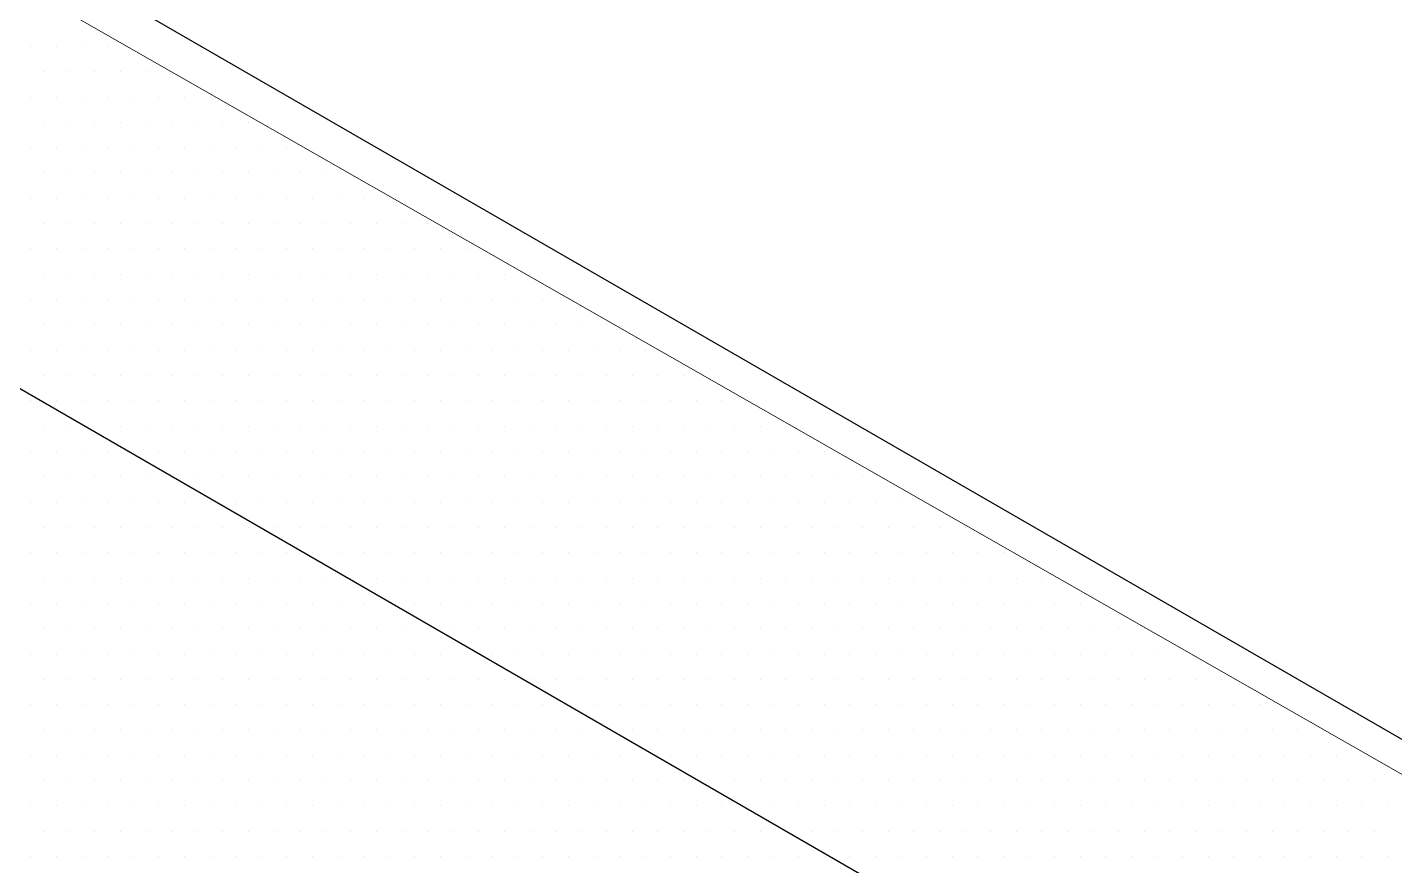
# Model space of a CAD drawing. Header units: inches. Extents: x -17.6 to 82.3, y -15.1 to 23.2.
# Drawn here: x 69.902 to 70.908, y -0.786 to -0.169 of the extents above; entities that cross this region are included whole.
import ezdxf

# ---------------------------------------------------------------- set-up
doc = ezdxf.new("R2010")
doc.units = ezdxf.units.IN
doc.header["$MEASUREMENT"] = 0
for name, color, linetype, lineweight in [('.ATI-HATCH', 7, 'Continuous', 0), ('G-ANNO-TTLB', 7, 'Continuous', 0), ('TYVEK', 7, 'Continuous', 0)]:
    doc.layers.add(name, color=color, linetype=linetype, lineweight=lineweight)

# ---------------------------------------------------------------- blocks, each defined once
blk = doc.blocks.new('Block_351')
at = {"layer": '.ATI-HATCH', "color": 8, "lineweight": 0, "true_color": 0x808080}
for p, q in [((69.9044, -0.1828), (69.9044, -0.1828)), ((69.9233, -0.1828), (69.9233, -0.1828)), ((69.9421, -0.1828), (69.9421, -0.1828)), ((69.9609, -0.1828), (69.9609, -0.1828)), ((69.9138, -0.2014), (69.9138, -0.2014)), ((69.9327, -0.2014), (69.9327, -0.2014)), ((69.9515, -0.2014), (69.9515, -0.2014)), ((69.9703, -0.2014), (69.9703, -0.2014)), ((69.9892, -0.2014), (69.9892, -0.2014)), ((69.9044, -0.2201), (69.9044, -0.2201)), ((69.9233, -0.2201), (69.9233, -0.2201)), ((69.9421, -0.2201), (69.9421, -0.2201)), ((69.9609, -0.2201), (69.9609, -0.2201)), ((69.9798, -0.2201), (69.9798, -0.2201)), ((69.9986, -0.2201), (69.9986, -0.2201)), ((70.0174, -0.2201), (70.0174, -0.2201)), ((70.0363, -0.2201), (70.0363, -0.2201)), ((69.9138, -0.2387), (69.9138, -0.2387)), ((69.9327, -0.2387), (69.9327, -0.2387)), ((69.9515, -0.2387), (69.9515, -0.2387)), ((69.9703, -0.2387), (69.9703, -0.2387)), ((69.9892, -0.2387), (69.9892, -0.2387)), ((70.008, -0.2387), (70.008, -0.2387)), ((70.0268, -0.2387), (70.0268, -0.2387)), ((70.0457, -0.2387), (70.0457, -0.2387)), ((70.0645, -0.2387), (70.0645, -0.2387)), ((69.9044, -0.2573), (69.9044, -0.2573)), ((69.9233, -0.2573), (69.9233, -0.2573)), ((69.9421, -0.2573), (69.9421, -0.2573)), ((69.9609, -0.2573), (69.9609, -0.2573)), ((69.9798, -0.2573), (69.9798, -0.2573)), ((69.9986, -0.2573), (69.9986, -0.2573)), ((70.0174, -0.2573), (70.0174, -0.2573)), ((70.0363, -0.2573), (70.0363, -0.2573)), ((70.0551, -0.2573), (70.0551, -0.2573)), ((70.0739, -0.2573), (70.0739, -0.2573)), ((70.0928, -0.2573), (70.0928, -0.2573)), ((69.9138, -0.276), (69.9138, -0.276)), ((69.9327, -0.276), (69.9327, -0.276)), ((69.9515, -0.276), (69.9515, -0.276)), ((69.9703, -0.276), (69.9703, -0.276)), ((69.9892, -0.276), (69.9892, -0.276)), ((70.008, -0.276), (70.008, -0.276)), ((70.0268, -0.276), (70.0268, -0.276)), ((70.0457, -0.276), (70.0457, -0.276)), ((70.0645, -0.276), (70.0645, -0.276)), ((70.0833, -0.276), (70.0833, -0.276)), ((70.1022, -0.276), (70.1022, -0.276)), ((70.121, -0.276), (70.121, -0.276)), ((69.9044, -0.2946), (69.9044, -0.2946)), ((69.9233, -0.2946), (69.9233, -0.2946)), ((69.9421, -0.2946), (69.9421, -0.2946)), ((69.9609, -0.2946), (69.9609, -0.2946)), ((69.9798, -0.2946), (69.9798, -0.2946)), ((69.9986, -0.2946), (69.9986, -0.2946)), ((70.0174, -0.2946), (70.0174, -0.2946)), ((70.0363, -0.2946), (70.0363, -0.2946)), ((70.0551, -0.2946), (70.0551, -0.2946)), ((70.0739, -0.2946), (70.0739, -0.2946)), ((70.0928, -0.2946), (70.0928, -0.2946)), ((70.1116, -0.2946), (70.1116, -0.2946)), ((70.1304, -0.2946), (70.1304, -0.2946)), ((70.1493, -0.2946), (70.1493, -0.2946)), ((70.1681, -0.2946), (70.1681, -0.2946)), ((69.9138, -0.3133), (69.9138, -0.3133)), ((69.9327, -0.3133), (69.9327, -0.3133)), ((69.9515, -0.3133), (69.9515, -0.3133)), ((69.9703, -0.3133), (69.9703, -0.3133)), ((69.9892, -0.3133), (69.9892, -0.3133)), ((70.008, -0.3133), (70.008, -0.3133)), ((70.0268, -0.3133), (70.0268, -0.3133)), ((70.0457, -0.3133), (70.0457, -0.3133)), ((70.0645, -0.3133), (70.0645, -0.3133)), ((70.0833, -0.3133), (70.0833, -0.3133)), ((70.1022, -0.3133), (70.1022, -0.3133)), ((70.121, -0.3133), (70.121, -0.3133)), ((70.1398, -0.3133), (70.1398, -0.3133)), ((70.1587, -0.3133), (70.1587, -0.3133)), ((70.1775, -0.3133), (70.1775, -0.3133)), ((70.1963, -0.3133), (70.1963, -0.3133)), ((69.9044, -0.3319), (69.9044, -0.3319)), ((69.9233, -0.3319), (69.9233, -0.3319)), ((69.9421, -0.3319), (69.9421, -0.3319)), ((69.9609, -0.3319), (69.9609, -0.3319)), ((69.9798, -0.3319), (69.9798, -0.3319)), ((69.9986, -0.3319), (69.9986, -0.3319)), ((70.0174, -0.3319), (70.0174, -0.3319)), ((70.0363, -0.3319), (70.0363, -0.3319)), ((70.0551, -0.3319), (70.0551, -0.3319)), ((70.0739, -0.3319), (70.0739, -0.3319)), ((70.0928, -0.3319), (70.0928, -0.3319)), ((70.1116, -0.3319), (70.1116, -0.3319)), ((70.1304, -0.3319), (70.1304, -0.3319)), ((70.1493, -0.3319), (70.1493, -0.3319)), ((70.1681, -0.3319), (70.1681, -0.3319)), ((70.1869, -0.3319), (70.1869, -0.3319)), ((70.2058, -0.3319), (70.2058, -0.3319)), ((70.2246, -0.3319), (70.2246, -0.3319)), ((69.9138, -0.3505), (69.9138, -0.3505)), ((69.9327, -0.3505), (69.9327, -0.3505)), ((69.9515, -0.3505), (69.9515, -0.3505)), ((69.9703, -0.3505), (69.9703, -0.3505)), ((69.9892, -0.3505), (69.9892, -0.3505)), ((70.008, -0.3505), (70.008, -0.3505)), ((70.0268, -0.3505), (70.0268, -0.3505)), ((70.0457, -0.3505), (70.0457, -0.3505)), ((70.0645, -0.3505), (70.0645, -0.3505)), ((70.0833, -0.3505), (70.0833, -0.3505)), ((70.1022, -0.3505), (70.1022, -0.3505)), ((70.121, -0.3505), (70.121, -0.3505)), ((70.1398, -0.3505), (70.1398, -0.3505)), ((70.1587, -0.3505), (70.1587, -0.3505)), ((70.1775, -0.3505), (70.1775, -0.3505)), ((70.1963, -0.3505), (70.1963, -0.3505)), ((70.2152, -0.3505), (70.2152, -0.3505)), ((70.234, -0.3505), (70.234, -0.3505)), ((70.2528, -0.3505), (70.2528, -0.3505)), ((69.9044, -0.3692), (69.9044, -0.3692)), ((69.9233, -0.3692), (69.9233, -0.3692)), ((69.9421, -0.3692), (69.9421, -0.3692)), ((69.9609, -0.3692), (69.9609, -0.3692)), ((69.9798, -0.3692), (69.9798, -0.3692)), ((69.9986, -0.3692), (69.9986, -0.3692)), ((70.0174, -0.3692), (70.0174, -0.3692)), ((70.0363, -0.3692), (70.0363, -0.3692)), ((70.0551, -0.3692), (70.0551, -0.3692)), ((70.0739, -0.3692), (70.0739, -0.3692)), ((70.0928, -0.3692), (70.0928, -0.3692)), ((70.1116, -0.3692), (70.1116, -0.3692)), ((70.1304, -0.3692), (70.1304, -0.3692)), ((70.1493, -0.3692), (70.1493, -0.3692)), ((70.1681, -0.3692), (70.1681, -0.3692)), ((70.1869, -0.3692), (70.1869, -0.3692)), ((70.2058, -0.3692), (70.2058, -0.3692)), ((70.2246, -0.3692), (70.2246, -0.3692)), ((70.2434, -0.3692), (70.2434, -0.3692)), ((70.2623, -0.3692), (70.2623, -0.3692)), ((70.2811, -0.3692), (70.2811, -0.3692)), ((70.2999, -0.3692), (70.2999, -0.3692)), ((69.9138, -0.3878), (69.9138, -0.3878)), ((69.9327, -0.3878), (69.9327, -0.3878)), ((69.9515, -0.3878), (69.9515, -0.3878)), ((69.9703, -0.3878), (69.9703, -0.3878)), ((69.9892, -0.3878), (69.9892, -0.3878)), ((70.008, -0.3878), (70.008, -0.3878)), ((70.0268, -0.3878), (70.0268, -0.3878)), ((70.0457, -0.3878), (70.0457, -0.3878)), ((70.0645, -0.3878), (70.0645, -0.3878)), ((70.0833, -0.3878), (70.0833, -0.3878)), ((70.1022, -0.3878), (70.1022, -0.3878)), ((70.121, -0.3878), (70.121, -0.3878)), ((70.1398, -0.3878), (70.1398, -0.3878)), ((70.1587, -0.3878), (70.1587, -0.3878)), ((70.1775, -0.3878), (70.1775, -0.3878)), ((70.1963, -0.3878), (70.1963, -0.3878)), ((70.2152, -0.3878), (70.2152, -0.3878)), ((70.234, -0.3878), (70.234, -0.3878)), ((70.2528, -0.3878), (70.2528, -0.3878)), ((70.2717, -0.3878), (70.2717, -0.3878)), ((70.2905, -0.3878), (70.2905, -0.3878)), ((70.3093, -0.3878), (70.3093, -0.3878)), ((70.3282, -0.3878), (70.3282, -0.3878)), ((69.9044, -0.4064), (69.9044, -0.4064)), ((69.9233, -0.4064), (69.9233, -0.4064)), ((69.9421, -0.4064), (69.9421, -0.4064)), ((69.9609, -0.4064), (69.9609, -0.4064)), ((69.9798, -0.4064), (69.9798, -0.4064)), ((69.9986, -0.4064), (69.9986, -0.4064)), ((70.0174, -0.4064), (70.0174, -0.4064)), ((70.0363, -0.4064), (70.0363, -0.4064)), ((70.0551, -0.4064), (70.0551, -0.4064)), ((70.0739, -0.4064), (70.0739, -0.4064)), ((70.0928, -0.4064), (70.0928, -0.4064)), ((70.1116, -0.4064), (70.1116, -0.4064)), ((70.1304, -0.4064), (70.1304, -0.4064)), ((70.1493, -0.4064), (70.1493, -0.4064)), ((70.1681, -0.4064), (70.1681, -0.4064)), ((70.1869, -0.4064), (70.1869, -0.4064)), ((70.2058, -0.4064), (70.2058, -0.4064)), ((70.2246, -0.4064), (70.2246, -0.4064)), ((70.2434, -0.4064), (70.2434, -0.4064)), ((70.2623, -0.4064), (70.2623, -0.4064)), ((70.2811, -0.4064), (70.2811, -0.4064)), ((70.2999, -0.4064), (70.2999, -0.4064)), ((70.3188, -0.4064), (70.3188, -0.4064)), ((70.3376, -0.4064), (70.3376, -0.4064)), ((70.3564, -0.4064), (70.3564, -0.4064)), ((69.9138, -0.4251), (69.9138, -0.4251)), ((69.9327, -0.4251), (69.9327, -0.4251)), ((69.9515, -0.4251), (69.9515, -0.4251)), ((69.9703, -0.4251), (69.9703, -0.4251)), ((69.9892, -0.4251), (69.9892, -0.4251)), ((70.008, -0.4251), (70.008, -0.4251)), ((70.0268, -0.4251), (70.0268, -0.4251)), ((70.0457, -0.4251), (70.0457, -0.4251)), ((70.0645, -0.4251), (70.0645, -0.4251)), ((70.0833, -0.4251), (70.0833, -0.4251)), ((70.1022, -0.4251), (70.1022, -0.4251)), ((70.121, -0.4251), (70.121, -0.4251)), ((70.1398, -0.4251), (70.1398, -0.4251)), ((70.1587, -0.4251), (70.1587, -0.4251)), ((70.1775, -0.4251), (70.1775, -0.4251)), ((70.1963, -0.4251), (70.1963, -0.4251)), ((70.2152, -0.4251), (70.2152, -0.4251)), ((70.234, -0.4251), (70.234, -0.4251)), ((70.2528, -0.4251), (70.2528, -0.4251)), ((70.2717, -0.4251), (70.2717, -0.4251)), ((70.2905, -0.4251), (70.2905, -0.4251)), ((70.3093, -0.4251), (70.3093, -0.4251)), ((70.3282, -0.4251), (70.3282, -0.4251)), ((70.347, -0.4251), (70.347, -0.4251)), ((70.3658, -0.4251), (70.3658, -0.4251)), ((70.3847, -0.4251), (70.3847, -0.4251)), ((69.9044, -0.4437), (69.9044, -0.4437)), ((69.9233, -0.4437), (69.9233, -0.4437)), ((69.9421, -0.4437), (69.9421, -0.4437)), ((69.9609, -0.4437), (69.9609, -0.4437)), ((69.9798, -0.4437), (69.9798, -0.4437)), ((69.9986, -0.4437), (69.9986, -0.4437)), ((70.0174, -0.4437), (70.0174, -0.4437)), ((70.0363, -0.4437), (70.0363, -0.4437)), ((70.0551, -0.4437), (70.0551, -0.4437)), ((70.0739, -0.4437), (70.0739, -0.4437)), ((70.0928, -0.4437), (70.0928, -0.4437)), ((70.1116, -0.4437), (70.1116, -0.4437)), ((70.1304, -0.4437), (70.1304, -0.4437)), ((70.1493, -0.4437), (70.1493, -0.4437)), ((70.1681, -0.4437), (70.1681, -0.4437)), ((70.1869, -0.4437), (70.1869, -0.4437)), ((70.2058, -0.4437), (70.2058, -0.4437)), ((70.2246, -0.4437), (70.2246, -0.4437)), ((70.2434, -0.4437), (70.2434, -0.4437)), ((70.2623, -0.4437), (70.2623, -0.4437)), ((70.2811, -0.4437), (70.2811, -0.4437)), ((70.2999, -0.4437), (70.2999, -0.4437)), ((70.3188, -0.4437), (70.3188, -0.4437)), ((70.3376, -0.4437), (70.3376, -0.4437)), ((70.3564, -0.4437), (70.3564, -0.4437)), ((70.3752, -0.4437), (70.3752, -0.4437)), ((70.3941, -0.4437), (70.3941, -0.4437)), ((70.4129, -0.4437), (70.4129, -0.4437)), ((70.4317, -0.4437), (70.4317, -0.4437)), ((69.9138, -0.4624), (69.9138, -0.4624)), ((69.9327, -0.4624), (69.9327, -0.4624)), ((69.9515, -0.4624), (69.9515, -0.4624)), ((69.9703, -0.4624), (69.9703, -0.4624)), ((69.9892, -0.4624), (69.9892, -0.4624)), ((70.008, -0.4624), (70.008, -0.4624)), ((70.0268, -0.4624), (70.0268, -0.4624)), ((70.0457, -0.4624), (70.0457, -0.4624)), ((70.0645, -0.4624), (70.0645, -0.4624)), ((70.0833, -0.4624), (70.0833, -0.4624)), ((70.1022, -0.4624), (70.1022, -0.4624)), ((70.121, -0.4624), (70.121, -0.4624)), ((70.1398, -0.4624), (70.1398, -0.4624)), ((70.1587, -0.4624), (70.1587, -0.4624)), ((70.1775, -0.4624), (70.1775, -0.4624)), ((70.1963, -0.4624), (70.1963, -0.4624)), ((70.2152, -0.4624), (70.2152, -0.4624)), ((70.234, -0.4624), (70.234, -0.4624)), ((70.2528, -0.4624), (70.2528, -0.4624)), ((70.2717, -0.4624), (70.2717, -0.4624)), ((70.2905, -0.4624), (70.2905, -0.4624)), ((70.3093, -0.4624), (70.3093, -0.4624)), ((70.3282, -0.4624), (70.3282, -0.4624)), ((70.347, -0.4624), (70.347, -0.4624)), ((70.3658, -0.4624), (70.3658, -0.4624)), ((70.3847, -0.4624), (70.3847, -0.4624)), ((70.4035, -0.4624), (70.4035, -0.4624)), ((70.4223, -0.4624), (70.4223, -0.4624)), ((70.4412, -0.4624), (70.4412, -0.4624)), ((70.46, -0.4624), (70.46, -0.4624)), ((69.9044, -0.481), (69.9044, -0.481)), ((69.9233, -0.481), (69.9233, -0.481)), ((69.9421, -0.481), (69.9421, -0.481)), ((69.9609, -0.481), (69.9609, -0.481)), ((69.9798, -0.481), (69.9798, -0.481)), ((69.9986, -0.481), (69.9986, -0.481)), ((70.0174, -0.481), (70.0174, -0.481)), ((70.0363, -0.481), (70.0363, -0.481)), ((70.0551, -0.481), (70.0551, -0.481)), ((70.0739, -0.481), (70.0739, -0.481)), ((70.0928, -0.481), (70.0928, -0.481)), ((70.1116, -0.481), (70.1116, -0.481)), ((70.1304, -0.481), (70.1304, -0.481)), ((70.1493, -0.481), (70.1493, -0.481)), ((70.1681, -0.481), (70.1681, -0.481)), ((70.1869, -0.481), (70.1869, -0.481)), ((70.2058, -0.481), (70.2058, -0.481)), ((70.2246, -0.481), (70.2246, -0.481)), ((70.2434, -0.481), (70.2434, -0.481)), ((70.2623, -0.481), (70.2623, -0.481)), ((70.2811, -0.481), (70.2811, -0.481)), ((70.2999, -0.481), (70.2999, -0.481)), ((70.3188, -0.481), (70.3188, -0.481)), ((70.3376, -0.481), (70.3376, -0.481)), ((70.3564, -0.481), (70.3564, -0.481)), ((70.3752, -0.481), (70.3752, -0.481)), ((70.3941, -0.481), (70.3941, -0.481)), ((70.4129, -0.481), (70.4129, -0.481)), ((70.4317, -0.481), (70.4317, -0.481)), ((70.4506, -0.481), (70.4506, -0.481)), ((70.4694, -0.481), (70.4694, -0.481)), ((70.4882, -0.481), (70.4882, -0.481)), ((69.9138, -0.4996), (69.9138, -0.4996)), ((69.9327, -0.4996), (69.9327, -0.4996)), ((69.9515, -0.4996), (69.9515, -0.4996)), ((69.9703, -0.4996), (69.9703, -0.4996)), ((69.9892, -0.4996), (69.9892, -0.4996)), ((70.008, -0.4996), (70.008, -0.4996)), ((70.0268, -0.4996), (70.0268, -0.4996)), ((70.0457, -0.4996), (70.0457, -0.4996)), ((70.0645, -0.4996), (70.0645, -0.4996)), ((70.0833, -0.4996), (70.0833, -0.4996)), ((70.1022, -0.4996), (70.1022, -0.4996)), ((70.121, -0.4996), (70.121, -0.4996)), ((70.1398, -0.4996), (70.1398, -0.4996)), ((70.1587, -0.4996), (70.1587, -0.4996)), ((70.1775, -0.4996), (70.1775, -0.4996)), ((70.1963, -0.4996), (70.1963, -0.4996)), ((70.2152, -0.4996), (70.2152, -0.4996)), ((70.234, -0.4996), (70.234, -0.4996)), ((70.2528, -0.4996), (70.2528, -0.4996)), ((70.2717, -0.4996), (70.2717, -0.4996)), ((70.2905, -0.4996), (70.2905, -0.4996)), ((70.3093, -0.4996), (70.3093, -0.4996)), ((70.3282, -0.4996), (70.3282, -0.4996)), ((70.347, -0.4996), (70.347, -0.4996)), ((70.3658, -0.4996), (70.3658, -0.4996)), ((70.3847, -0.4996), (70.3847, -0.4996)), ((70.4035, -0.4996), (70.4035, -0.4996)), ((70.4223, -0.4996), (70.4223, -0.4996)), ((70.4412, -0.4996), (70.4412, -0.4996)), ((70.46, -0.4996), (70.46, -0.4996)), ((70.4788, -0.4996), (70.4788, -0.4996)), ((70.4977, -0.4996), (70.4977, -0.4996)), ((70.5165, -0.4996), (70.5165, -0.4996)), ((69.9044, -0.5183), (69.9044, -0.5183)), ((69.9233, -0.5183), (69.9233, -0.5183)), ((69.9421, -0.5183), (69.9421, -0.5183)), ((69.9609, -0.5183), (69.9609, -0.5183)), ((69.9798, -0.5183), (69.9798, -0.5183)), ((69.9986, -0.5183), (69.9986, -0.5183)), ((70.0174, -0.5183), (70.0174, -0.5183)), ((70.0363, -0.5183), (70.0363, -0.5183)), ((70.0551, -0.5183), (70.0551, -0.5183)), ((70.0739, -0.5183), (70.0739, -0.5183)), ((70.0928, -0.5183), (70.0928, -0.5183)), ((70.1116, -0.5183), (70.1116, -0.5183)), ((70.1304, -0.5183), (70.1304, -0.5183)), ((70.1493, -0.5183), (70.1493, -0.5183)), ((70.1681, -0.5183), (70.1681, -0.5183)), ((70.1869, -0.5183), (70.1869, -0.5183)), ((70.2058, -0.5183), (70.2058, -0.5183)), ((70.2246, -0.5183), (70.2246, -0.5183)), ((70.2434, -0.5183), (70.2434, -0.5183)), ((70.2623, -0.5183), (70.2623, -0.5183)), ((70.2811, -0.5183), (70.2811, -0.5183)), ((70.2999, -0.5183), (70.2999, -0.5183)), ((70.3188, -0.5183), (70.3188, -0.5183)), ((70.3376, -0.5183), (70.3376, -0.5183)), ((70.3564, -0.5183), (70.3564, -0.5183)), ((70.3752, -0.5183), (70.3752, -0.5183)), ((70.3941, -0.5183), (70.3941, -0.5183)), ((70.4129, -0.5183), (70.4129, -0.5183)), ((70.4317, -0.5183), (70.4317, -0.5183)), ((70.4506, -0.5183), (70.4506, -0.5183)), ((70.4694, -0.5183), (70.4694, -0.5183)), ((70.4882, -0.5183), (70.4882, -0.5183)), ((70.5071, -0.5183), (70.5071, -0.5183)), ((70.5259, -0.5183), (70.5259, -0.5183)), ((70.5447, -0.5183), (70.5447, -0.5183)), ((69.9138, -0.5369), (69.9138, -0.5369)), ((69.9327, -0.5369), (69.9327, -0.5369)), ((69.9515, -0.5369), (69.9515, -0.5369)), ((69.9703, -0.5369), (69.9703, -0.5369)), ((69.9892, -0.5369), (69.9892, -0.5369)), ((70.008, -0.5369), (70.008, -0.5369)), ((70.0268, -0.5369), (70.0268, -0.5369)), ((70.0457, -0.5369), (70.0457, -0.5369)), ((70.0645, -0.5369), (70.0645, -0.5369)), ((70.0833, -0.5369), (70.0833, -0.5369)), ((70.1022, -0.5369), (70.1022, -0.5369)), ((70.121, -0.5369), (70.121, -0.5369)), ((70.1398, -0.5369), (70.1398, -0.5369)), ((70.1587, -0.5369), (70.1587, -0.5369)), ((70.1775, -0.5369), (70.1775, -0.5369)), ((70.1963, -0.5369), (70.1963, -0.5369)), ((70.2152, -0.5369), (70.2152, -0.5369)), ((70.234, -0.5369), (70.234, -0.5369)), ((70.2528, -0.5369), (70.2528, -0.5369)), ((70.2717, -0.5369), (70.2717, -0.5369)), ((70.2905, -0.5369), (70.2905, -0.5369)), ((70.3093, -0.5369), (70.3093, -0.5369)), ((70.3282, -0.5369), (70.3282, -0.5369)), ((70.347, -0.5369), (70.347, -0.5369)), ((70.3658, -0.5369), (70.3658, -0.5369)), ((70.3847, -0.5369), (70.3847, -0.5369)), ((70.4035, -0.5369), (70.4035, -0.5369)), ((70.4223, -0.5369), (70.4223, -0.5369)), ((70.4412, -0.5369), (70.4412, -0.5369)), ((70.46, -0.5369), (70.46, -0.5369)), ((70.4788, -0.5369), (70.4788, -0.5369)), ((70.4977, -0.5369), (70.4977, -0.5369)), ((70.5165, -0.5369), (70.5165, -0.5369)), ((70.5353, -0.5369), (70.5353, -0.5369)), ((70.5542, -0.5369), (70.5542, -0.5369)), ((70.573, -0.5369), (70.573, -0.5369)), ((70.5918, -0.5369), (70.5918, -0.5369)), ((69.9044, -0.5555), (69.9044, -0.5555)), ((69.9233, -0.5555), (69.9233, -0.5555)), ((69.9421, -0.5555), (69.9421, -0.5555)), ((69.9609, -0.5555), (69.9609, -0.5555)), ((69.9798, -0.5555), (69.9798, -0.5555)), ((69.9986, -0.5555), (69.9986, -0.5555)), ((70.0174, -0.5555), (70.0174, -0.5555)), ((70.0363, -0.5555), (70.0363, -0.5555)), ((70.0551, -0.5555), (70.0551, -0.5555)), ((70.0739, -0.5555), (70.0739, -0.5555)), ((70.0928, -0.5555), (70.0928, -0.5555)), ((70.1116, -0.5555), (70.1116, -0.5555)), ((70.1304, -0.5555), (70.1304, -0.5555)), ((70.1493, -0.5555), (70.1493, -0.5555)), ((70.1681, -0.5555), (70.1681, -0.5555)), ((70.1869, -0.5555), (70.1869, -0.5555)), ((70.2058, -0.5555), (70.2058, -0.5555)), ((70.2246, -0.5555), (70.2246, -0.5555)), ((70.2434, -0.5555), (70.2434, -0.5555)), ((70.2623, -0.5555), (70.2623, -0.5555)), ((70.2811, -0.5555), (70.2811, -0.5555)), ((70.2999, -0.5555), (70.2999, -0.5555)), ((70.3188, -0.5555), (70.3188, -0.5555)), ((70.3376, -0.5555), (70.3376, -0.5555)), ((70.3564, -0.5555), (70.3564, -0.5555)), ((70.3752, -0.5555), (70.3752, -0.5555)), ((70.3941, -0.5555), (70.3941, -0.5555)), ((70.4129, -0.5555), (70.4129, -0.5555)), ((70.4317, -0.5555), (70.4317, -0.5555)), ((70.4506, -0.5555), (70.4506, -0.5555)), ((70.4694, -0.5555), (70.4694, -0.5555)), ((70.4882, -0.5555), (70.4882, -0.5555)), ((70.5071, -0.5555), (70.5071, -0.5555)), ((70.5259, -0.5555), (70.5259, -0.5555)), ((70.5447, -0.5555), (70.5447, -0.5555)), ((70.5636, -0.5555), (70.5636, -0.5555)), ((70.5824, -0.5555), (70.5824, -0.5555)), ((70.6012, -0.5555), (70.6012, -0.5555)), ((70.6201, -0.5555), (70.6201, -0.5555)), ((69.9138, -0.5742), (69.9138, -0.5742)), ((69.9327, -0.5742), (69.9327, -0.5742)), ((69.9515, -0.5742), (69.9515, -0.5742)), ((69.9703, -0.5742), (69.9703, -0.5742)), ((69.9892, -0.5742), (69.9892, -0.5742)), ((70.008, -0.5742), (70.008, -0.5742)), ((70.0268, -0.5742), (70.0268, -0.5742)), ((70.0457, -0.5742), (70.0457, -0.5742)), ((70.0645, -0.5742), (70.0645, -0.5742)), ((70.0833, -0.5742), (70.0833, -0.5742)), ((70.1022, -0.5742), (70.1022, -0.5742)), ((70.121, -0.5742), (70.121, -0.5742)), ((70.1398, -0.5742), (70.1398, -0.5742)), ((70.1587, -0.5742), (70.1587, -0.5742)), ((70.1775, -0.5742), (70.1775, -0.5742)), ((70.1963, -0.5742), (70.1963, -0.5742)), ((70.2152, -0.5742), (70.2152, -0.5742)), ((70.234, -0.5742), (70.234, -0.5742)), ((70.2528, -0.5742), (70.2528, -0.5742)), ((70.2717, -0.5742), (70.2717, -0.5742)), ((70.2905, -0.5742), (70.2905, -0.5742)), ((70.3093, -0.5742), (70.3093, -0.5742)), ((70.3282, -0.5742), (70.3282, -0.5742)), ((70.347, -0.5742), (70.347, -0.5742)), ((70.3658, -0.5742), (70.3658, -0.5742)), ((70.3847, -0.5742), (70.3847, -0.5742)), ((70.4035, -0.5742), (70.4035, -0.5742)), ((70.4223, -0.5742), (70.4223, -0.5742)), ((70.4412, -0.5742), (70.4412, -0.5742)), ((70.46, -0.5742), (70.46, -0.5742)), ((70.4788, -0.5742), (70.4788, -0.5742)), ((70.4977, -0.5742), (70.4977, -0.5742)), ((70.5165, -0.5742), (70.5165, -0.5742)), ((70.5353, -0.5742), (70.5353, -0.5742)), ((70.5542, -0.5742), (70.5542, -0.5742)), ((70.573, -0.5742), (70.573, -0.5742)), ((70.5918, -0.5742), (70.5918, -0.5742)), ((70.6107, -0.5742), (70.6107, -0.5742)), ((70.6295, -0.5742), (70.6295, -0.5742)), ((70.6483, -0.5742), (70.6483, -0.5742)), ((69.9044, -0.5928), (69.9044, -0.5928)), ((69.9233, -0.5928), (69.9233, -0.5928)), ((69.9421, -0.5928), (69.9421, -0.5928)), ((69.9609, -0.5928), (69.9609, -0.5928)), ((69.9798, -0.5928), (69.9798, -0.5928)), ((69.9986, -0.5928), (69.9986, -0.5928)), ((70.0174, -0.5928), (70.0174, -0.5928)), ((70.0363, -0.5928), (70.0363, -0.5928)), ((70.0551, -0.5928), (70.0551, -0.5928)), ((70.0739, -0.5928), (70.0739, -0.5928)), ((70.0928, -0.5928), (70.0928, -0.5928)), ((70.1116, -0.5928), (70.1116, -0.5928)), ((70.1304, -0.5928), (70.1304, -0.5928)), ((70.1493, -0.5928), (70.1493, -0.5928)), ((70.1681, -0.5928), (70.1681, -0.5928)), ((70.1869, -0.5928), (70.1869, -0.5928)), ((70.2058, -0.5928), (70.2058, -0.5928)), ((70.2246, -0.5928), (70.2246, -0.5928)), ((70.2434, -0.5928), (70.2434, -0.5928)), ((70.2623, -0.5928), (70.2623, -0.5928)), ((70.2811, -0.5928), (70.2811, -0.5928)), ((70.2999, -0.5928), (70.2999, -0.5928)), ((70.3188, -0.5928), (70.3188, -0.5928)), ((70.3376, -0.5928), (70.3376, -0.5928)), ((70.3564, -0.5928), (70.3564, -0.5928)), ((70.3752, -0.5928), (70.3752, -0.5928)), ((70.3941, -0.5928), (70.3941, -0.5928)), ((70.4129, -0.5928), (70.4129, -0.5928)), ((70.4317, -0.5928), (70.4317, -0.5928)), ((70.4506, -0.5928), (70.4506, -0.5928)), ((70.4694, -0.5928), (70.4694, -0.5928)), ((70.4882, -0.5928), (70.4882, -0.5928)), ((70.5071, -0.5928), (70.5071, -0.5928)), ((70.5259, -0.5928), (70.5259, -0.5928)), ((70.5447, -0.5928), (70.5447, -0.5928)), ((70.5636, -0.5928), (70.5636, -0.5928)), ((70.5824, -0.5928), (70.5824, -0.5928)), ((70.6012, -0.5928), (70.6012, -0.5928)), ((70.6201, -0.5928), (70.6201, -0.5928)), ((70.6389, -0.5928), (70.6389, -0.5928)), ((70.6577, -0.5928), (70.6577, -0.5928)), ((70.6766, -0.5928), (70.6766, -0.5928)), ((69.9138, -0.6115), (69.9138, -0.6115)), ((69.9327, -0.6115), (69.9327, -0.6115)), ((69.9515, -0.6115), (69.9515, -0.6115)), ((69.9703, -0.6115), (69.9703, -0.6115)), ((69.9892, -0.6115), (69.9892, -0.6115)), ((70.008, -0.6115), (70.008, -0.6115)), ((70.0268, -0.6115), (70.0268, -0.6115)), ((70.0457, -0.6115), (70.0457, -0.6115)), ((70.0645, -0.6115), (70.0645, -0.6115)), ((70.0833, -0.6115), (70.0833, -0.6115)), ((70.1022, -0.6115), (70.1022, -0.6115)), ((70.121, -0.6115), (70.121, -0.6115)), ((70.1398, -0.6115), (70.1398, -0.6115)), ((70.1587, -0.6115), (70.1587, -0.6115)), ((70.1775, -0.6115), (70.1775, -0.6115)), ((70.1963, -0.6115), (70.1963, -0.6115)), ((70.2152, -0.6115), (70.2152, -0.6115)), ((70.234, -0.6115), (70.234, -0.6115)), ((70.2528, -0.6115), (70.2528, -0.6115)), ((70.2717, -0.6115), (70.2717, -0.6115)), ((70.2905, -0.6115), (70.2905, -0.6115)), ((70.3093, -0.6115), (70.3093, -0.6115)), ((70.3282, -0.6115), (70.3282, -0.6115)), ((70.347, -0.6115), (70.347, -0.6115)), ((70.3658, -0.6115), (70.3658, -0.6115)), ((70.3847, -0.6115), (70.3847, -0.6115)), ((70.4035, -0.6115), (70.4035, -0.6115)), ((70.4223, -0.6115), (70.4223, -0.6115)), ((70.4412, -0.6115), (70.4412, -0.6115)), ((70.46, -0.6115), (70.46, -0.6115)), ((70.4788, -0.6115), (70.4788, -0.6115)), ((70.4977, -0.6115), (70.4977, -0.6115)), ((70.5165, -0.6115), (70.5165, -0.6115)), ((70.5353, -0.6115), (70.5353, -0.6115)), ((70.5542, -0.6115), (70.5542, -0.6115)), ((70.573, -0.6115), (70.573, -0.6115)), ((70.5918, -0.6115), (70.5918, -0.6115)), ((70.6107, -0.6115), (70.6107, -0.6115)), ((70.6295, -0.6115), (70.6295, -0.6115)), ((70.6483, -0.6115), (70.6483, -0.6115)), ((70.6672, -0.6115), (70.6672, -0.6115)), ((70.686, -0.6115), (70.686, -0.6115)), ((70.7048, -0.6115), (70.7048, -0.6115)), ((70.7237, -0.6115), (70.7237, -0.6115)), ((69.9044, -0.6301), (69.9044, -0.6301)), ((69.9233, -0.6301), (69.9233, -0.6301)), ((69.9421, -0.6301), (69.9421, -0.6301)), ((69.9609, -0.6301), (69.9609, -0.6301)), ((69.9798, -0.6301), (69.9798, -0.6301)), ((69.9986, -0.6301), (69.9986, -0.6301)), ((70.0174, -0.6301), (70.0174, -0.6301)), ((70.0363, -0.6301), (70.0363, -0.6301)), ((70.0551, -0.6301), (70.0551, -0.6301)), ((70.0739, -0.6301), (70.0739, -0.6301)), ((70.0928, -0.6301), (70.0928, -0.6301)), ((70.1116, -0.6301), (70.1116, -0.6301)), ((70.1304, -0.6301), (70.1304, -0.6301)), ((70.1493, -0.6301), (70.1493, -0.6301)), ((70.1681, -0.6301), (70.1681, -0.6301)), ((70.1869, -0.6301), (70.1869, -0.6301)), ((70.2058, -0.6301), (70.2058, -0.6301)), ((70.2246, -0.6301), (70.2246, -0.6301)), ((70.2434, -0.6301), (70.2434, -0.6301)), ((70.2623, -0.6301), (70.2623, -0.6301)), ((70.2811, -0.6301), (70.2811, -0.6301)), ((70.2999, -0.6301), (70.2999, -0.6301)), ((70.3188, -0.6301), (70.3188, -0.6301)), ((70.3376, -0.6301), (70.3376, -0.6301)), ((70.3564, -0.6301), (70.3564, -0.6301)), ((70.3752, -0.6301), (70.3752, -0.6301)), ((70.3941, -0.6301), (70.3941, -0.6301)), ((70.4129, -0.6301), (70.4129, -0.6301)), ((70.4317, -0.6301), (70.4317, -0.6301)), ((70.4506, -0.6301), (70.4506, -0.6301)), ((70.4694, -0.6301), (70.4694, -0.6301)), ((70.4882, -0.6301), (70.4882, -0.6301)), ((70.5071, -0.6301), (70.5071, -0.6301)), ((70.5259, -0.6301), (70.5259, -0.6301)), ((70.5447, -0.6301), (70.5447, -0.6301)), ((70.5636, -0.6301), (70.5636, -0.6301)), ((70.5824, -0.6301), (70.5824, -0.6301)), ((70.6012, -0.6301), (70.6012, -0.6301)), ((70.6201, -0.6301), (70.6201, -0.6301)), ((70.6389, -0.6301), (70.6389, -0.6301)), ((70.6577, -0.6301), (70.6577, -0.6301)), ((70.6766, -0.6301), (70.6766, -0.6301)), ((70.6954, -0.6301), (70.6954, -0.6301)), ((70.7142, -0.6301), (70.7142, -0.6301)), ((70.7331, -0.6301), (70.7331, -0.6301)), ((70.7519, -0.6301), (70.7519, -0.6301)), ((69.9138, -0.6487), (69.9138, -0.6487)), ((69.9327, -0.6487), (69.9327, -0.6487)), ((69.9515, -0.6487), (69.9515, -0.6487)), ((69.9703, -0.6487), (69.9703, -0.6487)), ((69.9892, -0.6487), (69.9892, -0.6487)), ((70.008, -0.6487), (70.008, -0.6487)), ((70.0268, -0.6487), (70.0268, -0.6487)), ((70.0457, -0.6487), (70.0457, -0.6487)), ((70.0645, -0.6487), (70.0645, -0.6487)), ((70.0833, -0.6487), (70.0833, -0.6487)), ((70.1022, -0.6487), (70.1022, -0.6487)), ((70.121, -0.6487), (70.121, -0.6487)), ((70.1398, -0.6487), (70.1398, -0.6487)), ((70.1587, -0.6487), (70.1587, -0.6487)), ((70.1775, -0.6487), (70.1775, -0.6487)), ((70.1963, -0.6487), (70.1963, -0.6487)), ((70.2152, -0.6487), (70.2152, -0.6487)), ((70.234, -0.6487), (70.234, -0.6487)), ((70.2528, -0.6487), (70.2528, -0.6487)), ((70.2717, -0.6487), (70.2717, -0.6487)), ((70.2905, -0.6487), (70.2905, -0.6487)), ((70.3093, -0.6487), (70.3093, -0.6487)), ((70.3282, -0.6487), (70.3282, -0.6487)), ((70.347, -0.6487), (70.347, -0.6487)), ((70.3658, -0.6487), (70.3658, -0.6487)), ((70.3847, -0.6487), (70.3847, -0.6487)), ((70.4035, -0.6487), (70.4035, -0.6487)), ((70.4223, -0.6487), (70.4223, -0.6487)), ((70.4412, -0.6487), (70.4412, -0.6487)), ((70.46, -0.6487), (70.46, -0.6487)), ((70.4788, -0.6487), (70.4788, -0.6487)), ((70.4977, -0.6487), (70.4977, -0.6487)), ((70.5165, -0.6487), (70.5165, -0.6487)), ((70.5353, -0.6487), (70.5353, -0.6487)), ((70.5542, -0.6487), (70.5542, -0.6487)), ((70.573, -0.6487), (70.573, -0.6487)), ((70.5918, -0.6487), (70.5918, -0.6487)), ((70.6107, -0.6487), (70.6107, -0.6487)), ((70.6295, -0.6487), (70.6295, -0.6487)), ((70.6483, -0.6487), (70.6483, -0.6487)), ((70.6672, -0.6487), (70.6672, -0.6487)), ((70.686, -0.6487), (70.686, -0.6487)), ((70.7048, -0.6487), (70.7048, -0.6487)), ((70.7237, -0.6487), (70.7237, -0.6487)), ((70.7425, -0.6487), (70.7425, -0.6487)), ((70.7613, -0.6487), (70.7613, -0.6487)), ((70.7802, -0.6487), (70.7802, -0.6487)), ((69.9044, -0.6674), (69.9044, -0.6674)), ((69.9233, -0.6674), (69.9233, -0.6674)), ((69.9421, -0.6674), (69.9421, -0.6674)), ((69.9609, -0.6674), (69.9609, -0.6674)), ((69.9798, -0.6674), (69.9798, -0.6674)), ((69.9986, -0.6674), (69.9986, -0.6674)), ((70.0174, -0.6674), (70.0174, -0.6674)), ((70.0363, -0.6674), (70.0363, -0.6674)), ((70.0551, -0.6674), (70.0551, -0.6674)), ((70.0739, -0.6674), (70.0739, -0.6674)), ((70.0928, -0.6674), (70.0928, -0.6674)), ((70.1116, -0.6674), (70.1116, -0.6674)), ((70.1304, -0.6674), (70.1304, -0.6674)), ((70.1493, -0.6674), (70.1493, -0.6674)), ((70.1681, -0.6674), (70.1681, -0.6674)), ((70.1869, -0.6674), (70.1869, -0.6674)), ((70.2058, -0.6674), (70.2058, -0.6674)), ((70.2246, -0.6674), (70.2246, -0.6674)), ((70.2434, -0.6674), (70.2434, -0.6674)), ((70.2623, -0.6674), (70.2623, -0.6674)), ((70.2811, -0.6674), (70.2811, -0.6674)), ((70.2999, -0.6674), (70.2999, -0.6674)), ((70.3188, -0.6674), (70.3188, -0.6674)), ((70.3376, -0.6674), (70.3376, -0.6674)), ((70.3564, -0.6674), (70.3564, -0.6674)), ((70.3752, -0.6674), (70.3752, -0.6674)), ((70.3941, -0.6674), (70.3941, -0.6674)), ((70.4129, -0.6674), (70.4129, -0.6674)), ((70.4317, -0.6674), (70.4317, -0.6674)), ((70.4506, -0.6674), (70.4506, -0.6674)), ((70.4694, -0.6674), (70.4694, -0.6674)), ((70.4882, -0.6674), (70.4882, -0.6674)), ((70.5071, -0.6674), (70.5071, -0.6674)), ((70.5259, -0.6674), (70.5259, -0.6674)), ((70.5447, -0.6674), (70.5447, -0.6674)), ((70.5636, -0.6674), (70.5636, -0.6674)), ((70.5824, -0.6674), (70.5824, -0.6674)), ((70.6012, -0.6674), (70.6012, -0.6674)), ((70.6201, -0.6674), (70.6201, -0.6674)), ((70.6389, -0.6674), (70.6389, -0.6674)), ((70.6577, -0.6674), (70.6577, -0.6674)), ((70.6766, -0.6674), (70.6766, -0.6674)), ((70.6954, -0.6674), (70.6954, -0.6674)), ((70.7142, -0.6674), (70.7142, -0.6674)), ((70.7331, -0.6674), (70.7331, -0.6674)), ((70.7519, -0.6674), (70.7519, -0.6674)), ((70.7707, -0.6674), (70.7707, -0.6674)), ((70.7896, -0.6674), (70.7896, -0.6674)), ((70.8084, -0.6674), (70.8084, -0.6674)), ((69.9138, -0.686), (69.9138, -0.686)), ((69.9327, -0.686), (69.9327, -0.686)), ((69.9515, -0.686), (69.9515, -0.686)), ((69.9703, -0.686), (69.9703, -0.686)), ((69.9892, -0.686), (69.9892, -0.686)), ((70.008, -0.686), (70.008, -0.686)), ((70.0268, -0.686), (70.0268, -0.686)), ((70.0457, -0.686), (70.0457, -0.686)), ((70.0645, -0.686), (70.0645, -0.686)), ((70.0833, -0.686), (70.0833, -0.686)), ((70.1022, -0.686), (70.1022, -0.686)), ((70.121, -0.686), (70.121, -0.686)), ((70.1398, -0.686), (70.1398, -0.686)), ((70.1587, -0.686), (70.1587, -0.686)), ((70.1775, -0.686), (70.1775, -0.686)), ((70.1963, -0.686), (70.1963, -0.686)), ((70.2152, -0.686), (70.2152, -0.686)), ((70.234, -0.686), (70.234, -0.686)), ((70.2528, -0.686), (70.2528, -0.686)), ((70.2717, -0.686), (70.2717, -0.686)), ((70.2905, -0.686), (70.2905, -0.686)), ((70.3093, -0.686), (70.3093, -0.686)), ((70.3282, -0.686), (70.3282, -0.686)), ((70.347, -0.686), (70.347, -0.686)), ((70.3658, -0.686), (70.3658, -0.686)), ((70.3847, -0.686), (70.3847, -0.686)), ((70.4035, -0.686), (70.4035, -0.686)), ((70.4223, -0.686), (70.4223, -0.686)), ((70.4412, -0.686), (70.4412, -0.686)), ((70.46, -0.686), (70.46, -0.686)), ((70.4788, -0.686), (70.4788, -0.686)), ((70.4977, -0.686), (70.4977, -0.686)), ((70.5165, -0.686), (70.5165, -0.686)), ((70.5353, -0.686), (70.5353, -0.686)), ((70.5542, -0.686), (70.5542, -0.686)), ((70.573, -0.686), (70.573, -0.686)), ((70.5918, -0.686), (70.5918, -0.686)), ((70.6107, -0.686), (70.6107, -0.686)), ((70.6295, -0.686), (70.6295, -0.686)), ((70.6483, -0.686), (70.6483, -0.686)), ((70.6672, -0.686), (70.6672, -0.686)), ((70.686, -0.686), (70.686, -0.686)), ((70.7048, -0.686), (70.7048, -0.686)), ((70.7237, -0.686), (70.7237, -0.686)), ((70.7425, -0.686), (70.7425, -0.686)), ((70.7613, -0.686), (70.7613, -0.686)), ((70.7802, -0.686), (70.7802, -0.686)), ((70.799, -0.686), (70.799, -0.686)), ((70.8178, -0.686), (70.8178, -0.686)), ((70.8367, -0.686), (70.8367, -0.686)), ((70.8555, -0.686), (70.8555, -0.686)), ((69.9044, -0.7046), (69.9044, -0.7046)), ((69.9233, -0.7046), (69.9233, -0.7046)), ((69.9421, -0.7046), (69.9421, -0.7046)), ((69.9609, -0.7046), (69.9609, -0.7046)), ((69.9798, -0.7046), (69.9798, -0.7046)), ((69.9986, -0.7046), (69.9986, -0.7046)), ((70.0174, -0.7046), (70.0174, -0.7046)), ((70.0363, -0.7046), (70.0363, -0.7046)), ((70.0551, -0.7046), (70.0551, -0.7046)), ((70.0739, -0.7046), (70.0739, -0.7046)), ((70.0928, -0.7046), (70.0928, -0.7046)), ((70.1116, -0.7046), (70.1116, -0.7046)), ((70.1304, -0.7046), (70.1304, -0.7046)), ((70.1493, -0.7046), (70.1493, -0.7046)), ((70.1681, -0.7046), (70.1681, -0.7046)), ((70.1869, -0.7046), (70.1869, -0.7046)), ((70.2058, -0.7046), (70.2058, -0.7046)), ((70.2246, -0.7046), (70.2246, -0.7046)), ((70.2434, -0.7046), (70.2434, -0.7046)), ((70.2623, -0.7046), (70.2623, -0.7046)), ((70.2811, -0.7046), (70.2811, -0.7046)), ((70.2999, -0.7046), (70.2999, -0.7046)), ((70.3188, -0.7046), (70.3188, -0.7046)), ((70.3376, -0.7046), (70.3376, -0.7046)), ((70.3564, -0.7046), (70.3564, -0.7046)), ((70.3752, -0.7046), (70.3752, -0.7046)), ((70.3941, -0.7046), (70.3941, -0.7046)), ((70.4129, -0.7046), (70.4129, -0.7046)), ((70.4317, -0.7046), (70.4317, -0.7046)), ((70.4506, -0.7046), (70.4506, -0.7046)), ((70.4694, -0.7046), (70.4694, -0.7046)), ((70.4882, -0.7046), (70.4882, -0.7046)), ((70.5071, -0.7046), (70.5071, -0.7046)), ((70.5259, -0.7046), (70.5259, -0.7046)), ((70.5447, -0.7046), (70.5447, -0.7046)), ((70.5636, -0.7046), (70.5636, -0.7046)), ((70.5824, -0.7046), (70.5824, -0.7046)), ((70.6012, -0.7046), (70.6012, -0.7046)), ((70.6201, -0.7046), (70.6201, -0.7046)), ((70.6389, -0.7046), (70.6389, -0.7046)), ((70.6577, -0.7046), (70.6577, -0.7046)), ((70.6766, -0.7046), (70.6766, -0.7046)), ((70.6954, -0.7046), (70.6954, -0.7046)), ((70.7142, -0.7046), (70.7142, -0.7046)), ((70.7331, -0.7046), (70.7331, -0.7046)), ((70.7519, -0.7046), (70.7519, -0.7046)), ((70.7707, -0.7046), (70.7707, -0.7046)), ((70.7896, -0.7046), (70.7896, -0.7046)), ((70.8084, -0.7046), (70.8084, -0.7046)), ((70.8272, -0.7046), (70.8272, -0.7046)), ((70.8461, -0.7046), (70.8461, -0.7046)), ((70.8649, -0.7046), (70.8649, -0.7046)), ((70.8837, -0.7046), (70.8837, -0.7046)), ((69.9138, -0.7233), (69.9138, -0.7233)), ((69.9327, -0.7233), (69.9327, -0.7233)), ((69.9515, -0.7233), (69.9515, -0.7233)), ((69.9703, -0.7233), (69.9703, -0.7233)), ((69.9892, -0.7233), (69.9892, -0.7233)), ((70.008, -0.7233), (70.008, -0.7233)), ((70.0268, -0.7233), (70.0268, -0.7233)), ((70.0457, -0.7233), (70.0457, -0.7233)), ((70.0645, -0.7233), (70.0645, -0.7233)), ((70.0833, -0.7233), (70.0833, -0.7233)), ((70.1022, -0.7233), (70.1022, -0.7233)), ((70.121, -0.7233), (70.121, -0.7233)), ((70.1398, -0.7233), (70.1398, -0.7233)), ((70.1587, -0.7233), (70.1587, -0.7233)), ((70.1775, -0.7233), (70.1775, -0.7233)), ((70.1963, -0.7233), (70.1963, -0.7233)), ((70.2152, -0.7233), (70.2152, -0.7233)), ((70.234, -0.7233), (70.234, -0.7233)), ((70.2528, -0.7233), (70.2528, -0.7233)), ((70.2717, -0.7233), (70.2717, -0.7233)), ((70.2905, -0.7233), (70.2905, -0.7233)), ((70.3093, -0.7233), (70.3093, -0.7233)), ((70.3282, -0.7233), (70.3282, -0.7233)), ((70.347, -0.7233), (70.347, -0.7233)), ((70.3658, -0.7233), (70.3658, -0.7233)), ((70.3847, -0.7233), (70.3847, -0.7233)), ((70.4035, -0.7233), (70.4035, -0.7233)), ((70.4223, -0.7233), (70.4223, -0.7233)), ((70.4412, -0.7233), (70.4412, -0.7233)), ((70.46, -0.7233), (70.46, -0.7233)), ((70.4788, -0.7233), (70.4788, -0.7233)), ((70.4977, -0.7233), (70.4977, -0.7233)), ((70.5165, -0.7233), (70.5165, -0.7233)), ((70.5353, -0.7233), (70.5353, -0.7233)), ((70.5542, -0.7233), (70.5542, -0.7233)), ((70.573, -0.7233), (70.573, -0.7233)), ((70.5918, -0.7233), (70.5918, -0.7233)), ((70.6107, -0.7233), (70.6107, -0.7233)), ((70.6295, -0.7233), (70.6295, -0.7233)), ((70.6483, -0.7233), (70.6483, -0.7233)), ((70.6672, -0.7233), (70.6672, -0.7233)), ((70.686, -0.7233), (70.686, -0.7233)), ((70.7048, -0.7233), (70.7048, -0.7233)), ((70.7237, -0.7233), (70.7237, -0.7233)), ((70.7425, -0.7233), (70.7425, -0.7233)), ((70.7613, -0.7233), (70.7613, -0.7233)), ((70.7802, -0.7233), (70.7802, -0.7233)), ((70.799, -0.7233), (70.799, -0.7233)), ((70.8178, -0.7233), (70.8178, -0.7233)), ((70.8367, -0.7233), (70.8367, -0.7233)), ((70.8555, -0.7233), (70.8555, -0.7233)), ((70.8743, -0.7233), (70.8743, -0.7233)), ((70.8932, -0.7233), (70.8932, -0.7233)), ((69.9044, -0.7419), (69.9044, -0.7419)), ((69.9233, -0.7419), (69.9233, -0.7419)), ((69.9421, -0.7419), (69.9421, -0.7419)), ((69.9609, -0.7419), (69.9609, -0.7419)), ((69.9798, -0.7419), (69.9798, -0.7419)), ((69.9986, -0.7419), (69.9986, -0.7419)), ((70.0174, -0.7419), (70.0174, -0.7419)), ((70.0363, -0.7419), (70.0363, -0.7419)), ((70.0551, -0.7419), (70.0551, -0.7419)), ((70.0739, -0.7419), (70.0739, -0.7419)), ((70.0928, -0.7419), (70.0928, -0.7419)), ((70.1116, -0.7419), (70.1116, -0.7419)), ((70.1304, -0.7419), (70.1304, -0.7419)), ((70.1493, -0.7419), (70.1493, -0.7419)), ((70.1681, -0.7419), (70.1681, -0.7419)), ((70.1869, -0.7419), (70.1869, -0.7419)), ((70.2058, -0.7419), (70.2058, -0.7419)), ((70.2246, -0.7419), (70.2246, -0.7419)), ((70.2434, -0.7419), (70.2434, -0.7419)), ((70.2623, -0.7419), (70.2623, -0.7419)), ((70.2811, -0.7419), (70.2811, -0.7419)), ((70.2999, -0.7419), (70.2999, -0.7419)), ((70.3188, -0.7419), (70.3188, -0.7419)), ((70.3376, -0.7419), (70.3376, -0.7419)), ((70.3564, -0.7419), (70.3564, -0.7419)), ((70.3752, -0.7419), (70.3752, -0.7419)), ((70.3941, -0.7419), (70.3941, -0.7419)), ((70.4129, -0.7419), (70.4129, -0.7419)), ((70.4317, -0.7419), (70.4317, -0.7419)), ((70.4506, -0.7419), (70.4506, -0.7419)), ((70.4694, -0.7419), (70.4694, -0.7419)), ((70.4882, -0.7419), (70.4882, -0.7419)), ((70.5071, -0.7419), (70.5071, -0.7419)), ((70.5259, -0.7419), (70.5259, -0.7419)), ((70.5447, -0.7419), (70.5447, -0.7419)), ((70.5636, -0.7419), (70.5636, -0.7419)), ((70.5824, -0.7419), (70.5824, -0.7419)), ((70.6012, -0.7419), (70.6012, -0.7419)), ((70.6201, -0.7419), (70.6201, -0.7419)), ((70.6389, -0.7419), (70.6389, -0.7419)), ((70.6577, -0.7419), (70.6577, -0.7419)), ((70.6766, -0.7419), (70.6766, -0.7419)), ((70.6954, -0.7419), (70.6954, -0.7419)), ((70.7142, -0.7419), (70.7142, -0.7419)), ((70.7331, -0.7419), (70.7331, -0.7419)), ((70.7519, -0.7419), (70.7519, -0.7419)), ((70.7707, -0.7419), (70.7707, -0.7419)), ((70.7896, -0.7419), (70.7896, -0.7419)), ((70.8084, -0.7419), (70.8084, -0.7419)), ((70.8272, -0.7419), (70.8272, -0.7419)), ((70.8461, -0.7419), (70.8461, -0.7419)), ((70.8649, -0.7419), (70.8649, -0.7419)), ((70.8837, -0.7419), (70.8837, -0.7419)), ((70.9026, -0.7419), (70.9026, -0.7419)), ((69.9138, -0.7606), (69.9138, -0.7606)), ((69.9327, -0.7606), (69.9327, -0.7606)), ((69.9515, -0.7606), (69.9515, -0.7606)), ((69.9703, -0.7606), (69.9703, -0.7606)), ((69.9892, -0.7606), (69.9892, -0.7606)), ((70.008, -0.7606), (70.008, -0.7606)), ((70.0268, -0.7606), (70.0268, -0.7606)), ((70.0457, -0.7606), (70.0457, -0.7606)), ((70.0645, -0.7606), (70.0645, -0.7606)), ((70.0833, -0.7606), (70.0833, -0.7606)), ((70.1022, -0.7606), (70.1022, -0.7606)), ((70.121, -0.7606), (70.121, -0.7606)), ((70.1398, -0.7606), (70.1398, -0.7606)), ((70.1587, -0.7606), (70.1587, -0.7606)), ((70.1775, -0.7606), (70.1775, -0.7606)), ((70.1963, -0.7606), (70.1963, -0.7606)), ((70.2152, -0.7606), (70.2152, -0.7606)), ((70.234, -0.7606), (70.234, -0.7606)), ((70.2528, -0.7606), (70.2528, -0.7606)), ((70.2717, -0.7606), (70.2717, -0.7606)), ((70.2905, -0.7606), (70.2905, -0.7606)), ((70.3093, -0.7606), (70.3093, -0.7606)), ((70.3282, -0.7606), (70.3282, -0.7606)), ((70.347, -0.7606), (70.347, -0.7606)), ((70.3658, -0.7606), (70.3658, -0.7606)), ((70.3847, -0.7606), (70.3847, -0.7606)), ((70.4035, -0.7606), (70.4035, -0.7606)), ((70.4223, -0.7606), (70.4223, -0.7606)), ((70.4412, -0.7606), (70.4412, -0.7606)), ((70.46, -0.7606), (70.46, -0.7606)), ((70.4788, -0.7606), (70.4788, -0.7606)), ((70.4977, -0.7606), (70.4977, -0.7606)), ((70.5165, -0.7606), (70.5165, -0.7606)), ((70.5353, -0.7606), (70.5353, -0.7606)), ((70.5542, -0.7606), (70.5542, -0.7606)), ((70.573, -0.7606), (70.573, -0.7606)), ((70.5918, -0.7606), (70.5918, -0.7606)), ((70.6107, -0.7606), (70.6107, -0.7606)), ((70.6295, -0.7606), (70.6295, -0.7606)), ((70.6483, -0.7606), (70.6483, -0.7606)), ((70.6672, -0.7606), (70.6672, -0.7606)), ((70.686, -0.7606), (70.686, -0.7606)), ((70.7048, -0.7606), (70.7048, -0.7606)), ((70.7237, -0.7606), (70.7237, -0.7606)), ((70.7425, -0.7606), (70.7425, -0.7606)), ((70.7613, -0.7606), (70.7613, -0.7606)), ((70.7802, -0.7606), (70.7802, -0.7606)), ((70.799, -0.7606), (70.799, -0.7606)), ((70.8178, -0.7606), (70.8178, -0.7606)), ((70.8367, -0.7606), (70.8367, -0.7606)), ((70.8555, -0.7606), (70.8555, -0.7606)), ((70.8743, -0.7606), (70.8743, -0.7606)), ((70.8932, -0.7606), (70.8932, -0.7606)), ((69.9044, -0.7792), (69.9044, -0.7792)), ((69.9233, -0.7792), (69.9233, -0.7792)), ((69.9421, -0.7792), (69.9421, -0.7792)), ((69.9609, -0.7792), (69.9609, -0.7792)), ((69.9798, -0.7792), (69.9798, -0.7792)), ((69.9986, -0.7792), (69.9986, -0.7792)), ((70.0174, -0.7792), (70.0174, -0.7792)), ((70.0363, -0.7792), (70.0363, -0.7792)), ((70.0551, -0.7792), (70.0551, -0.7792)), ((70.0739, -0.7792), (70.0739, -0.7792)), ((70.0928, -0.7792), (70.0928, -0.7792)), ((70.1116, -0.7792), (70.1116, -0.7792)), ((70.1304, -0.7792), (70.1304, -0.7792)), ((70.1493, -0.7792), (70.1493, -0.7792)), ((70.1681, -0.7792), (70.1681, -0.7792)), ((70.1869, -0.7792), (70.1869, -0.7792)), ((70.2058, -0.7792), (70.2058, -0.7792)), ((70.2246, -0.7792), (70.2246, -0.7792)), ((70.2434, -0.7792), (70.2434, -0.7792)), ((70.2623, -0.7792), (70.2623, -0.7792)), ((70.2811, -0.7792), (70.2811, -0.7792)), ((70.2999, -0.7792), (70.2999, -0.7792)), ((70.3188, -0.7792), (70.3188, -0.7792)), ((70.3376, -0.7792), (70.3376, -0.7792)), ((70.3564, -0.7792), (70.3564, -0.7792)), ((70.3752, -0.7792), (70.3752, -0.7792)), ((70.3941, -0.7792), (70.3941, -0.7792)), ((70.4129, -0.7792), (70.4129, -0.7792)), ((70.4317, -0.7792), (70.4317, -0.7792)), ((70.4506, -0.7792), (70.4506, -0.7792)), ((70.4694, -0.7792), (70.4694, -0.7792)), ((70.4882, -0.7792), (70.4882, -0.7792)), ((70.5071, -0.7792), (70.5071, -0.7792)), ((70.5259, -0.7792), (70.5259, -0.7792)), ((70.5447, -0.7792), (70.5447, -0.7792)), ((70.5636, -0.7792), (70.5636, -0.7792)), ((70.5824, -0.7792), (70.5824, -0.7792)), ((70.6012, -0.7792), (70.6012, -0.7792)), ((70.6201, -0.7792), (70.6201, -0.7792)), ((70.6389, -0.7792), (70.6389, -0.7792)), ((70.6577, -0.7792), (70.6577, -0.7792)), ((70.6766, -0.7792), (70.6766, -0.7792)), ((70.6954, -0.7792), (70.6954, -0.7792)), ((70.7142, -0.7792), (70.7142, -0.7792)), ((70.7331, -0.7792), (70.7331, -0.7792)), ((70.7519, -0.7792), (70.7519, -0.7792)), ((70.7707, -0.7792), (70.7707, -0.7792)), ((70.7896, -0.7792), (70.7896, -0.7792)), ((70.8084, -0.7792), (70.8084, -0.7792)), ((70.8272, -0.7792), (70.8272, -0.7792)), ((70.8461, -0.7792), (70.8461, -0.7792)), ((70.8649, -0.7792), (70.8649, -0.7792)), ((70.8837, -0.7792), (70.8837, -0.7792)), ((70.9026, -0.7792), (70.9026, -0.7792))]:
    blk.add_line(p, q, dxfattribs=at)
at = {"layer": '.ATI-HATCH'}
blk.add_open_spline([(72.3339, -1.8007), (72.2833, -1.7689), (72.2312, -1.7368), (72.1824, -1.7022), (72.1786, -1.6996), (72.1751, -1.6969), (72.1718, -1.6943), (72.1375, -1.6675), (72.1239, -1.6422), (72.1271, -1.5939), (72.1301, -1.5472), (72.129, -1.5011), (72.1335, -1.455), (72.1319, -1.4503), (72.131, -1.4456), (72.1311, -1.4404), (72.1311, -1.4404), (72.1311, -1.4272), (72.1311, -1.4272), (72.1311, -1.4231), (72.1317, -1.4189), (72.1326, -1.4149), (72.1286, -1.4132), (72.1249, -1.4112), (72.1217, -1.4087), (72.1217, -1.4087), (72.1049, -1.3992), (72.1049, -1.3992), (72.1049, -1.3992), (69.7206, -0.0375), (69.7206, -0.0375), (69.7206, -0.0375), (69.7206, 0.0328), (69.7206, 0.0328), (69.6949, 0.0181), (69.6694, 0), (69.6417, -0.0088), (69.6356, -0.014), (69.6281, -0.0179), (69.6189, -0.0197), (69.616, -0.021), (69.6131, -0.0221), (69.6097, -0.0228), (69.5994, -0.0304), (69.5889, -0.0378), (69.5772, -0.0425), (69.5696, -0.054), (69.5574, -0.0624), (69.5406, -0.0642), (69.5357, -0.0671), (69.5307, -0.0696), (69.5253, -0.0713), (69.524, -0.0722), (69.5228, -0.0732), (69.5217, -0.0739), (69.5142, -0.0787), (69.5058, -0.081), (69.4982, -0.0849), (69.4976, -0.0856), (69.4947, -0.0879), (69.4924, -0.0901), (69.4846, -0.0976), (69.4761, -0.1031), (69.4658, -0.1064), (69.4556, -0.1097), (69.4453, -0.1106), (69.4354, -0.1094), (69.431, -0.109), (69.4265, -0.1082), (69.4222, -0.1069), (69.4222, -0.1069), (69.4221, -0.1069), (69.4221, -0.1069), (69.4221, -0.1069), (69.4219, -0.1068), (69.4219, -0.1068), (69.4085, -0.1033), (69.3957, -0.0967), (69.3839, -0.0886), (69.3736, -0.0867), (69.365, -0.081), (69.3583, -0.0732), (69.3421, -0.0679), (69.3261, -0.0587), (69.3111, -0.0494), (69.2917, -0.0374), (69.2697, -0.0239), (69.251, -0.0082), (69.2467, -0.0046), (69.2426, -0.0008), (69.2387, 0.0029), (69.2336, 0.0046), (69.2293, 0.0071), (69.2253, 0.0097), (69.2253, 0.0097), (69.2253, -0.2908), (69.2253, -0.2908), (69.2253, -0.2908), (69.3508, -0.506), (69.3508, -0.506), (69.3508, -0.506), (71.9915, -2.0162), (71.9915, -2.0162), (71.9915, -2.0162), (72.3515, -1.8107), (72.3515, -1.8107), (72.3454, -1.8075), (72.3394, -1.8042), (72.3339, -1.8007)], degree=3, knots=[0, 0, 0, 0, 1, 1, 1, 2, 2, 2, 3, 3, 3, 4, 4, 4, 5, 5, 5, 6, 6, 6, 7, 7, 7, 8, 8, 8, 9, 9, 9, 10, 10, 10, 11, 11, 11, 12, 12, 12, 13, 13, 13, 14, 14, 14, 15, 15, 15, 16, 16, 16, 17, 17, 17, 18, 18, 18, 19, 19, 19, 20, 20, 20, 21, 21, 21, 22, 22, 22, 23, 23, 23, 24, 24, 24, 25, 25, 25, 26, 26, 26, 27, 27, 27, 28, 28, 28, 29, 29, 29, 30, 30, 30, 31, 31, 31, 32, 32, 32, 33, 33, 33, 34, 34, 34, 35, 35, 35, 36, 36, 36, 36], dxfattribs=at)

msp = doc.modelspace()

# ---------------------------------------------------------------- hatches: boundary and pattern name
at = {"layer": 'G-ANNO-TTLB', "true_color": 0xff00ff, "transparency": 33554687}
h = msp.add_hatch(color=6, dxfattribs=at)
edge = h.paths.add_edge_path()
edge.add_spline(control_points=[(77.902, -11.061), (77.902, -11.061), (37.2143, -11.061), (37.2143, -11.061), (37.2143, -11.061), (37.2143, 23.064), (37.2143, 23.064), (37.2143, 23.064), (77.902, 23.064), (77.902, 23.064), (77.902, 23.064), (77.902, -11.061), (77.902, -11.061)], knot_values=[0, 0, 0, 0, 1, 1, 1, 2, 2, 2, 3, 3, 3, 4, 4, 4, 4], degree=3, periodic=0)
edge = h.paths.add_edge_path()
edge.add_spline(control_points=[(37.3393, 22.939), (37.3393, 22.939), (37.3393, -10.936), (37.3393, -10.936), (37.3393, -10.936), (77.777, -10.936), (77.777, -10.936), (77.777, -10.936), (77.777, 22.939), (77.777, 22.939), (77.777, 22.939), (37.3393, 22.939), (37.3393, 22.939)], knot_values=[0, 0, 0, 0, 1, 1, 1, 2, 2, 2, 3, 3, 3, 4, 4, 4, 4], degree=3, periodic=0)
edge.add_line((37.3393, 22.939), (37.3393, 22.939))

# ---------------------------------------------------------------- linework, layer by layer
at = {"layer": 'G-ANNO-TTLB'}
for points in [[(77.902, -11.061), (77.902, -11.061), (37.2143, -11.061), (37.2143, -11.061), (37.2143, -11.061), (37.2143, 23.064), (37.2143, 23.064), (37.2143, 23.064), (77.902, 23.064), (77.902, 23.064), (77.902, 23.064), (77.902, -11.061), (77.902, -11.061)], [(37.3393, 22.939), (37.3393, 22.939), (37.3393, -10.936), (37.3393, -10.936), (37.3393, -10.936), (77.777, -10.936), (77.777, -10.936), (77.777, -10.936), (77.777, 22.939), (77.777, 22.939), (77.777, 22.939), (37.3393, 22.939), (37.3393, 22.939)]]:
    msp.add_open_spline(points, degree=3, knots=[0, 0, 0, 0, 1, 1, 1, 2, 2, 2, 3, 3, 3, 4, 4, 4, 4], dxfattribs=at)
at = {"layer": 'TYVEK', "color": 4, "lineweight": 25, "true_color": 0x00ffff}
for p, q in [((69.7208, -0.0044), (72.1188, -1.3889)), ((69.436, -0.1688), (72.1188, -1.7183))]:
    msp.add_line(p, q, dxfattribs=at)

# ---------------------------------------------------------------- block references
at = {"layer": '.ATI-HATCH'}
msp.add_blockref('Block_351', (0, 0), dxfattribs=at)

doc.saveas('drawing.dxf')
